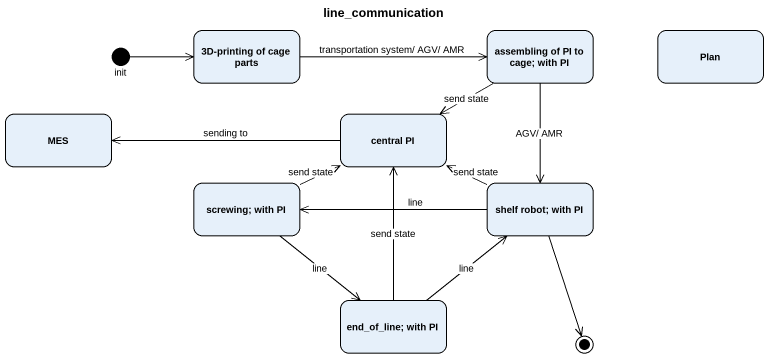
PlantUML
@startuml
title line_communication
hide empty description
state "3D-printing of cage parts" as s3D_printing_of_cage_parts
state "assembling of PI to cage; with PI" as assembling_of_PI_to_cage
state Plan
state init <<start>>
state MES
state "central PI" as central_PI
state "screwing; with PI" as screwing_with_PI
state "shelf robot; with PI" as shelf_robot_with_PI
state "end_of_line; with PI" as end_of_line_with_PI
s3D_printing_of_cage_parts -right-> assembling_of_PI_to_cage : transportation system/ AGV/ AMR
assembling_of_PI_to_cage -left-> central_PI : send state
assembling_of_PI_to_cage --> shelf_robot_with_PI : AGV/ AMR
init -right-> s3D_printing_of_cage_parts
central_PI -left-> MES : sending to
screwing_with_PI -right-> central_PI : send state
screwing_with_PI --> end_of_line_with_PI : line
shelf_robot_with_PI -left-> central_PI : send state
shelf_robot_with_PI -left-> screwing_with_PI : line
end_of_line_with_PI -up-> central_PI : send state
end_of_line_with_PI -up-> shelf_robot_with_PI : line
shelf_robot_with_PI --> [*]
@enduml
